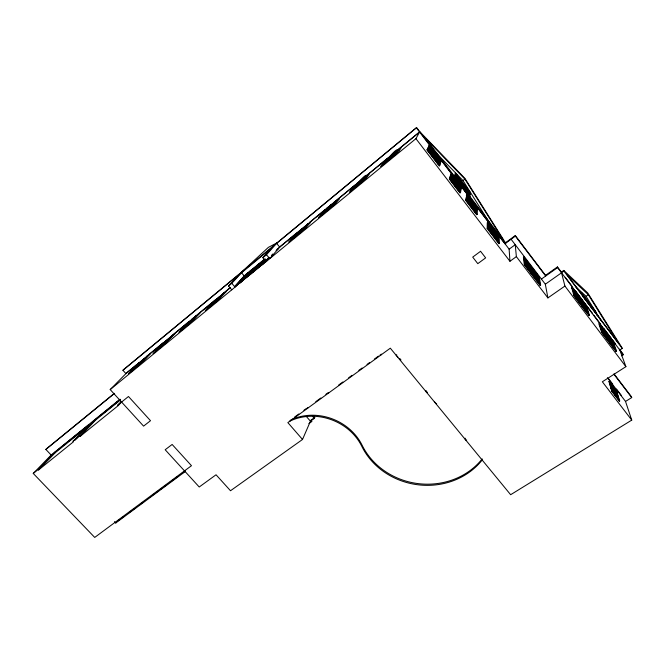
<?xml version="1.0" encoding="UTF-8"?>
<svg xmlns="http://www.w3.org/2000/svg" width="665" height="665" viewBox="0 0 665 665"><rect width="100%" height="100%" fill="white"/><g stroke="black" fill="none" stroke-linecap="round" stroke-linejoin="round"><path stroke-width="1" d="M493.189 234.936L488.717 229.093L488.75 226.665L488.276 227.031L492.699 232.808L492.707 235.302L493.189 234.936L493.181 232.451L488.75 226.665M493.181 232.135L488.758 226.358L488.792 224.055L488.318 224.404L492.699 230.132L492.699 232.492L493.172 229.774L488.792 224.055M499.39 243.373L487.636 228.029L487.753 222.326L487.279 222.684L487.154 228.386L498.908 243.731L499.39 243.373L499.215 237.314L487.753 222.326M477.162 214.354L477.545 208.985L466.797 194.928L465.65 200.331L476.68 214.728L477.162 214.354L466.132 199.957L466.797 194.928M467.67 199.118L476.273 210.364L476.098 212.609L467.404 201.246L467.67 199.118L467.187 199.483L475.791 210.722L475.616 212.975L466.921 201.62L467.404 201.246M476.456 207.995L476.29 210.074L467.703 198.843L467.944 196.873L476.456 207.995L475.874 209.749M469.831 197.139L470.355 192.567L455.55 173.166L454.503 176.74M469.806 194.662L470.355 192.567M463.231 183.748L462.607 185.826L468.767 193.889L469.332 191.736L463.231 183.748L462.632 185.668M462.898 184.006L469 192.002L468.783 193.731L463.247 186.474M462.408 184.862L462.117 186.641L455.882 178.478L456.232 176.774L462.408 184.862L461.776 186.907M462.699 183.05L462.366 183.316L456.248 175.302L455.924 176.89L462.092 184.97L462.699 183.05L455.209 173.424M460.513 192.617L461.319 187.763L450.903 174.147L449.34 179.043L460.03 192.991L460.513 192.617L449.823 178.661L450.903 174.147M460.521 190.074L460.853 188.129L459.623 186.524M458.833 191.138L459.681 188.677L451.51 178.004L451.036 178.378L459.199 189.051L458.833 191.138L450.571 180.356L451.51 178.004M460.072 186.424L459.723 188.419L451.568 177.763L452 175.868L460.072 186.424L459.598 186.79L451.527 176.242L452 175.868M455.924 176.89L456.589 175.045M454.661 177.297L455.55 173.166M439.748 165.502L441.086 161.304L429.133 145.668L426.988 149.866L439.266 165.884L439.748 165.502L427.47 149.475L429.133 145.668M439.266 165.884L440.346 162.518M438.31 164.363L439.382 162.169L434.561 155.859L434.087 156.242L438.908 162.543L438.31 164.363L433.43 157.987M438.983 162.327L440.031 160.198L435.267 153.972L434.802 154.347L439.565 160.573L438.983 162.327L434.769 156.815M434.561 155.859L433.913 157.605L438.792 163.972M435.267 153.972L434.644 155.643L439.457 161.944M433.248 156.732L433.904 155.003L429.266 148.943L428.069 150.997L432.765 157.123L433.248 156.732L428.551 150.606L429.266 148.943M433.987 154.787L434.619 153.116L430.039 147.131L429.565 147.514L434.154 153.499L433.514 155.169L433.987 154.787L429.349 148.736L430.039 147.131M432.765 157.123L433.904 155.003M119.991 399.241L51.163 455.035L33.25 473.447L94.721 537.428L191.478 465.7L172.135 444.453L165.178 449.748L199.226 486.996L216.042 474.777L230.506 490.745L302.517 439.474L310.439 421.203L314.346 418.393L314.753 417.437L313.448 415.933M290.464 420.064L289.973 421.078A51.072 45.079 21.1 0 1 361.818 446.365A69.833 63.366 8.9 0 0 418.692 484.868A69.833 63.366 8.9 0 0 482.167 460.03M264.703 261.852L265.169 262.401L415.924 138.669L419.598 132.061L276.939 249.4M279.716 247.114L276.615 243.365L416.623 127.572L504.984 243.756L515.35 236.133L515.292 235.526L504.959 243.141M395.417 153.989L398.676 151.703L401.012 147.946L383.314 162.501L380.546 166.591L395.467 154.438L397.978 149.941C396.016 146.391 374.52 176.441 386.498 159.392M397.978 149.941L395.467 154.438M363.364 180.797L366.698 175.676L363.364 180.797L349.457 192.127L352.932 187.48L369.349 173.981L366.249 178.328L363.531 180.564M114.455 521.651L115.743 523.014L116.533 521.917M355.675 184.745C341.029 204.363 365.376 171.637 366.698 175.676M327.912 209.076L327.13 210.514L327.912 209.076L332.799 205.019L335.925 201.03L332.982 205.244L321.336 215.327L325.725 209.392L336.407 200.606L332.292 206.325L336.407 200.606M327.529 209.35C340.314 195.543 316.474 221.079 322.641 213.407M321.153 215.094L325.725 209.392M296.972 234.911L302.891 229.591L306.548 225.186L303.074 229.816L291.486 239.824L296.59 233.34L307.055 224.728L302.209 231.013L307.055 224.728M296.947 233.515L293.307 237.837L296.947 233.082M291.303 239.6L296.59 233.34M293.024 237.738C288.194 242.293 298.311 234.429 301.553 229.3M267.172 260.098L269.175 257.787M269.425 257.812L266.125 261.611L262.866 257.712L273.681 245.634M271.403 255.535L272.725 254.013M263.041 263.697L265.643 261.262M262.983 263.772L265.584 261.32L263.938 262.675M265.659 261.062L268.968 257.272M265.701 259.483L260.431 265.917L265.875 259.699M264.155 262.218L265.817 260.472L261.187 265.609L264.961 260.88M261.187 265.609L263.149 263.373M243.39 279.574L259.042 266.773L265.135 259.965M246.89 277.114L259.225 266.998L261.686 263.523L258.427 267.222L258.71 267.554M263.789 261.885L265.102 260.389M259.807 266.607L261.162 265.069M257.954 267.139L254.653 270.888L254.379 270.555L257.679 266.823L257.954 267.139L252.841 271.952M256.865 268.652L261.96 263.855M257.255 266.998L258.793 265.052L255.85 268.594L260.106 265.094L263.257 261.387L260.264 264.778M255.85 268.594L256.316 267.854M250.181 273.997L253.54 270.223L253.806 270.547L249.225 274.72M251.794 272.816L234.579 286.59L244.205 275.933L263.98 259.666M258.776 264.903L250.788 273.922M246.923 276.673L253.606 269.5M262.866 257.712L266.474 254.737L277.139 242.775L268.386 247.355L240.755 272.825L228.536 286.008L231.777 289.807M248.303 274.795L253.764 269.192L251.387 272.068M247.455 275.302L249.874 272.392M244.396 278.893L249.666 273.947L249.392 273.623L245.992 277.438L246.266 277.771M264.479 261.312L245.784 276.549L242.218 280.954M241.694 281.287L243.008 279.815M243.432 279.342L249.441 272.027L239.608 283.007L248.776 272.542L265.277 258.968M241.304 281.802L243.157 279.724M249.832 272.276L245.643 276.956L264.421 261.378M243.274 277.978L244.645 276.457L241.536 272.775L271.578 247.978M238.095 284.221L246.74 274.595L242.65 279.558M239.425 283.157L240.289 281.777M264.903 259.092L244.529 275.859L235.593 285.759L236.05 286.299L110.191 389.59L143.582 426.124L150.506 420.696L128.47 396.498L117.846 405.085L118.287 405.567L80.282 436.265L79.842 435.799L73.084 441.261L73.524 441.726L38.553 469.964L38.121 469.515L33.25 473.447M217.588 300.447L226.017 291.835L211.886 303.431L205.252 310.58L217.305 300.755L224.263 293.182L214.404 300.937L207.414 308.876L214.579 301.145M224.08 292.982L216.981 300.979L218.32 299.125M207.231 308.668L218.627 299.184L222.334 294.753M218.328 298.402L214.396 302.666L223.507 293.481M213.739 302.849C229.724 287.214 206.566 309.707 208.012 308.344M228.536 286.008L231.802 283.315L243.889 270.239M214.08 302.608C210.04 307.587 217.571 298.402 218.627 299.184M217.962 298.676C222.027 294.886 214.13 300.946 209.708 306.515M117.846 405.085L121.263 401.402M118.287 405.567L121.695 401.884M191.969 321.12L190.34 322.858L197.804 314.595L190.489 322.766L178.835 332.267L186.017 324.686L199.916 313.273L190.772 322.467M187.638 324.329L186.167 326.291L196.316 316.498M191.936 320.073C195.053 316.166 188.469 324.121 187.572 323.34M192.21 319.873C176.707 335.268 197.638 314.129 197.58 315.152M180.988 330.222L188.868 321.968L181.171 330.422L191.936 320.763M187.397 324.495C199.442 312.234 185.078 327.446 183.299 328.244M79.842 435.799L95.303 419.515L120.157 399.374M80.282 436.265L95.718 419.972L120.581 399.84M73.084 441.261L88.827 424.736L54.838 452.283L38.121 469.515M74.954 440.222L77.813 437.213M85.677 428.95L87.107 427.445M172.401 335.501L164.463 344.113L172.567 335.692L163.781 342.924M155.452 351.195L163.74 342.633L155.635 351.394L166.366 342.126L162.177 345.592M254.346 269.707L253.764 270.214L254.371 269.691M38.553 469.964L55.253 452.724L88.462 425.824M139.342 364.777L147.68 355.825L139.342 364.777L128.445 373.672L139.301 362.733L130.631 371.935L146.109 357.77M139.135 364.57L141.171 362.849M110.191 389.59L125.926 373.605L230.464 287.629M51.163 455.035L45.86 449.457L46.816 448.493L113.84 393.763M125.926 373.605L122.925 370.289L123.757 369.457L416.623 127.572M254.371 269.899L253.847 270.322L254.387 269.849M122.925 370.289L240.148 273.481M246.108 274.279L247.688 272.983M250.057 271.029L251.636 269.732M257.172 265.177L258.751 263.88M126.749 372.766L136.375 364.852M146.799 356.274L162.834 343.082M171.661 335.825L189.301 321.32M191.703 319.341L193.307 318.02M194.911 316.698L196.516 315.376M198.12 314.063L215.759 299.549M222.176 294.271L230.198 287.679M295.476 233.972L280.239 246.507L269.741 258.643L266.474 254.737M306.706 224.737L308.311 223.415M309.915 222.102L325.152 209.566M326.756 208.245L328.36 206.923M329.965 205.61L331.569 204.288M333.971 202.31L354.827 185.153M356.432 183.831L358.036 182.518M366.856 175.261L387.712 158.104M397.338 150.19L418.992 132.377M147.68 355.825L139.309 363.04M197.804 314.595L188.843 322.301M244.787 276.175L248.951 272.75L240.048 282.982L240.954 281.553M136.766 365.16L150.091 354.221L139.642 364.47M247.812 273.855L264.944 259.832M276.125 250.572L278.219 248.843M243.955 277.197L265.343 259.674M264.928 260.148L258.369 265.543M300.937 230.464L296.066 234.13M330.247 206.366L325.268 210.115M397.246 151.296L391.943 155.294M265.052 260.223L257.812 266.374M241.819 279.574L243.781 278.303M245.518 276.873L243.905 278.219M248.136 274.337L256.74 267.239M257.114 266.956L261.495 263.523M261.603 263.265L265.152 260.331M244.845 277.114L243.066 278.593L247.455 274.304M245.019 276.973L246.399 275.476M265.244 260.439L256.466 267.895M141.163 362.492L137.231 366.091M240.788 280.721L244.454 278.07M268.062 258.377L269.15 257.488M358.668 183.798L363.78 179.982M384.727 162.385L390.064 158.353M251.553 272.126L254.712 269.525M260.356 264.886L263.88 261.993M239.633 281.993L241.57 280.771M243.191 279.059L241.744 280.63M248.269 274.869L261.993 263.606M351.868 189.849L363.846 179.891M383.489 163.881L395.7 153.715M164.887 343.73L174.862 333.863L160.573 345.625L152.992 353.489L164.421 343.83M262.966 263.157L265.95 260.747M237.43 284.445L242.052 280.331M260.239 265.701L260.007 266.449L241.029 282.026L240.522 281.569M261.968 264.296L263.772 262.808L262.151 264.512M236.324 285.667L237.505 284.703M261.004 265.393L262.816 263.905M241.187 281.711L235.867 286.083L245.202 276.216M260.431 265.917L264.978 262.176M263.165 263.988L264.637 262.409M45.86 449.457L114.596 393.339M426.988 149.866L427.47 149.475M64.522 444.769L66.126 443.472M68.528 441.527L83.732 429.208M102.136 414.295L118.146 401.328M428.069 150.997L428.551 150.606M434.154 153.499L434.619 153.116M439.565 160.573L440.031 160.198M438.908 162.543L439.382 162.169M440.621 161.678L441.086 161.304M449.34 179.043L449.823 178.661M451.568 177.763L451.086 178.137L457.994 187.156M456.232 176.774L455.891 177.04L462.067 185.128M435.06 151.828L462.998 180.564L464.877 179.101L503.413 240.323L425.567 138.436L464.877 179.101M459.199 189.051L459.681 188.677M465.65 200.331L466.132 199.957M467.703 198.843L467.221 199.209L467.47 197.239L475.982 208.361M477.071 209.342L477.545 208.985M475.791 210.722L476.273 210.364M488.758 226.358L488.276 226.723L492.15 231.777M487.154 228.386L487.636 228.029M488.717 229.093L488.235 229.458L492.707 235.302M492.699 230.132L493.172 229.774M492.699 232.808L493.181 232.451M493.804 235.743L498.243 241.545L498.185 238.993L493.787 233.249L493.804 235.743L493.322 236.1L497.761 241.902M497.678 238.211L498.118 236.241L493.771 230.564L493.787 232.933L498.176 238.669L498.118 236.241M499.215 237.314L498.742 237.663L494.519 232.143M497.744 241.046L498.185 238.993M118.187 520.695L123.981 516.397M128.944 512.715L134.737 508.426M139.708 504.743L144.671 501.069M150.465 496.772L157.913 491.252M160.398 489.415L167.846 483.896M169.5 482.665L177.779 476.539M181.911 473.472L185.227 471.019M115.743 523.014L185.385 471.427M516.364 256.624L509.955 261.287L509.132 249.175L515.242 244.695L516.364 256.624L547.902 297.912L564.918 286.058L561.36 272.11L557.445 266.923L545.541 275.343L545.674 276.041L515.35 236.133M294.662 417.013L298.851 413.963M303.888 410.305L306.407 408.468M315.817 401.635L320.838 397.986M325.867 394.337L328.377 392.508L328.718 392.915M338.693 385.01L342.866 381.976M348.701 377.737L352.043 375.309M358.826 370.38L362.101 367.994M367.014 364.428L369.466 362.641M374.378 359.075L378.476 356.099M308.028 407.786L307.247 407.861M523.895 256.981L523.422 257.33L524.311 264.653L540.146 285.393L540.645 285.044L539.307 277.197L523.895 256.981L524.801 264.296L540.645 285.044M524.594 260.514L524.394 258.959L524.876 258.61L531.077 266.756L531.551 269.957L525.267 261.727L524.876 258.61M524.785 262.068L525.267 261.727M525.3 261.985L524.818 262.334L531.102 270.58L531.584 273.889L532.075 273.539L531.593 270.231L525.3 261.985L525.707 265.202L532.075 273.539M396.722 354.794L396.182 355.193L397.944 357.13M524.311 264.653L524.801 264.296M531.584 273.889L525.217 265.551L525.707 265.202M314.753 417.437L310.854 420.238L311.902 421.46L308.859 423.647M530.953 269.508L530.604 267.097L531.077 266.756M531.102 270.58L531.593 270.231M532.806 274.504L539.456 283.207L538.883 279.799L532.316 271.187L532.806 274.504L532.316 274.853L538.966 283.556L538.401 280.14L532.432 272.318M538.218 279.026L537.802 276.549L538.284 276.208L531.801 267.704L532.274 270.913L538.833 279.516L538.351 279.857L532.989 272.825M538.825 277.538L539.307 277.197M538.401 280.14L538.883 279.799M541.418 279.059L557.611 267.604L557.445 266.923M561.36 272.11L563.754 270.422L587.752 292.957L621.9 347.596L622.224 348.46L619.813 350.031M547.902 297.912L545.333 284.204L563.937 271.112L563.754 270.422M571.767 287.903L572.249 287.563L586.846 306.897L589.414 315.193L588.916 315.534L573.937 295.726L571.767 287.903L572.981 289.508M426.074 390.546L425.642 390.854L426.348 391.718M573.371 289.317L574.294 292.583L580.08 300.248L579.099 296.898L573.371 289.317L572.889 289.649L578.617 297.238L579.348 299.749M426.789 391.411L426.24 391.793L426.947 392.649L427.495 392.275M573.804 292.924L574.294 292.583M573.937 295.726L574.435 295.385L589.414 315.193M574.494 294.08L579.705 300.987L580.711 304.412L574.851 296.665L575.35 296.324L574.402 292.974L580.204 300.647L581.692 305.709L587.586 313.506L586.505 309.99L580.678 302.267L581.168 301.935L587.004 309.649L588.084 313.173L582.191 305.376L581.168 301.935M581.293 293.406L581.759 293.082L595.707 311.611L596.896 315.168M578.617 297.238L579.099 296.898M583.255 297.213L582.798 295.734L583.263 295.41L588.442 302.276L589.165 304.545M575.724 286.731L586.048 296.291L588.334 294.72L618.009 342.433L567.062 274.811L588.334 294.72M579.705 300.987L580.204 300.647M436.631 403.406L436.19 403.705L434.37 401.702M581.692 305.709L582.191 305.376M588.442 302.276L587.968 302.6L582.798 295.734M586.123 308.718L585.333 306.133L585.815 305.8L580.055 298.169L581.052 301.536L586.871 309.242L585.815 305.8M586.355 307.222L586.846 306.897M586.505 309.99L587.004 309.649M590.071 305.75L589.34 303.481L594.419 310.214L593.953 310.53L589.439 304.545M599.323 323.423L598.832 323.747L601.717 332.467L616.056 351.436L616.555 351.112L613.305 341.951L599.323 323.423L602.216 332.134L616.555 351.112M607.162 337.13L607.652 336.806L606.347 333.015L600.728 325.576L601.975 329.291L601.484 329.616L606.588 336.382M601.609 330.006L602.099 329.682L607.785 337.205L609.074 340.937L608.575 341.261L602.823 333.664L603.321 333.331L602.099 329.682M601.717 332.467L602.216 332.134M606.829 336.182L605.857 333.34L606.347 333.015M608.093 338.593L613.296 345.468L614.635 349.283L609.381 342.334L608.093 338.593L608.591 338.269L609.88 342.01L615.133 348.959L612.274 340.871L607.137 334.063L606.646 334.387L611.783 341.187L612.806 344.096M608.251 340.33L607.295 337.529L607.785 337.205M607.137 334.063L608.45 337.87L607.96 338.194L612.573 344.304M609.381 342.334L609.88 342.01M611.783 341.187L612.274 340.871M465.176 438.177L464.735 438.468L465.608 439.731L466.123 440.363L466.68 440.006M612.814 342.276L613.305 341.951M613.147 345.069L613.645 344.744L608.45 337.87M613.296 345.468L613.787 345.143L608.591 338.269M621.625 355.817L623.338 354.711L619.489 349.158L625.898 366.664L602.349 381.776L631.75 420.114L510.645 494.71L390.313 348.186L287.854 422.616L302.517 439.474M608.965 381.644L609.323 381.411L616.413 390.688L619.689 400.937L619.314 401.17L612.049 391.685L608.965 381.644L616.056 390.912L619.314 401.17M609.68 382.018L610.013 384.495L613.155 388.601L613.512 388.377L612.806 386.099L609.68 382.018L610.379 384.27L613.512 388.377M610.42 384.42L611.11 386.664L614.319 390.954L614.668 393.447L613.961 391.178L610.753 386.889L610.42 384.42L613.562 388.526L613.911 391.02M612.806 386.099L612.914 387.845M614.094 389.831L616.588 393.09L616.945 392.857L616.214 390.563L613.122 386.515L613.238 388.26M611.492 389.299L611.16 386.822L611.492 389.299L614.709 393.58L615.466 395.999L615.075 393.348L611.891 389.2L612.265 391.826L611.891 389.2M613.67 390.264L613.562 388.526M613.471 389.017L613.122 386.515M613.878 388.942L613.521 389.175L616.638 393.239L617.361 395.525L616.995 393.015L613.878 388.942L614.593 391.203L617.777 395.459L618.142 397.978M612.049 391.685L609.323 381.411M614.593 391.203L614.227 391.436L617.901 397.221M616.214 390.563L616.347 392.317M614.992 393.871L614.643 391.369L614.992 393.871L618.184 398.119L618.957 400.563L618.55 397.886L615.399 393.771L615.79 396.423L615.399 393.771M631.75 420.114L625.532 401.444L631.7 397.587L631.359 396.614L614.152 374.029M419.79 131.712L464.976 178.461L505.774 243.29M54.838 452.283L55.253 452.724M95.303 419.515L95.718 419.972M132.983 369.582L137.081 366.174M137.838 364.237L141.853 360.912M142.036 360.787L147.547 356.29M157.78 349.208L162.011 345.7M162.351 344.079L166.499 340.646M166.699 340.505L170.797 337.113M306.532 416.681L310.439 421.203M214.903 300.913L213.798 302.101M312.392 416.124L314.346 418.393M231.802 283.315L235.044 287.122M244.529 275.859L244.969 276.382M251.511 273.465L251.229 273.14L257.87 266.308M249.441 273.074L253.099 270.073M248.776 272.542L249.134 272.958M248.843 273.739L257.239 266.466L253.348 269.865M247.397 275.36L256.075 267.987M255.551 270.148L255.277 269.815L258.569 266.091L258.843 266.416M264.022 261.952L265.011 260.821M263.099 261.702L260.106 265.094M380.114 354.911L380.455 355.334M381.245 354.088L381.186 354.802M298.186 233.457L301.927 228.984L296.765 235.452L297.704 233.889M399.673 358.385L400.962 359.956M301.062 230.024L305.767 226.125M330.522 205.768L335.26 201.869M358.435 184.338L353.373 188.528M355.434 185.286L360.347 181.246M360.829 180.847L365.675 176.865M387.13 159.292C378.501 171.262 389.615 155.402 391.693 155.859M390.488 158.037L395.65 153.798M451.053 179.974L459.315 190.764M612.64 391.594L615.832 395.775M616.156 396.199L619.331 400.33M612.415 391.444L619.689 400.937M415.924 138.669L509.955 261.287M456.265 176.624L462.433 184.704M462.965 185.402L469.124 193.465M608.359 378.427L612.723 384.137M616.472 389.042L621.459 395.567M416.423 127.904L509.132 249.175M607.394 377.72L625.532 401.444M428.667 146.051L439.989 160.855M451.053 175.319L458.401 184.928M466.323 195.286L473.488 204.654M489.091 225.044L492.108 228.993M493.92 231.728L497.644 236.59M613.837 388.792L616.945 392.857M610.063 384.653L613.205 388.759M428.875 149.118L432.35 153.657M467.836 200.015L474.586 208.835M493.937 234.105L496.439 237.388M428.792 149.326L433.43 155.386M493.937 234.429L497.703 239.35M611.858 389.067L615.034 393.215M615.358 393.638L618.508 397.753M511.094 239.259L545.333 284.204M613.845 374.137L631.7 397.587M525.89 260.564L528.966 264.603M530.82 267.031L537.594 275.925M524.394 258.959L530.604 267.097M531.909 268.818L537.802 276.549M525.417 262.891L531.069 270.306M515.292 235.526L545.541 275.343M601.975 329.291L607.652 336.806M575.541 295.227L579.015 299.824M582.307 304.179L585.799 308.809M602.174 330.763L607.295 337.529M575.35 296.324L581.21 304.08M603.321 333.331L609.074 340.937M564.918 286.058L625.898 366.664M585.541 299.042L589.173 303.872M593.421 309.508L595.242 311.918M563.937 271.112L622.224 348.46M584.061 297.978L585.217 299.516M586.38 301.054L589.273 304.903M590.188 306.116L593.03 309.882M594.169 311.395L595.308 312.899M565.283 277.313L572.116 286.374M575.225 290.489L590.744 311.062M591.368 311.885L592.615 313.539M593.853 315.185L600.686 324.237M603.795 328.36L611.251 338.244M612.498 339.89L615.599 344.005M557.611 267.604L623.338 354.711M574.203 291.12L577.843 295.95M580.279 299.175L584.535 304.811M600.653 326.166L604.909 331.802M606.738 334.221L610.994 339.857M580.146 299.267L585.333 306.133M600.869 326.723L605.857 333.34M462.998 180.564L489.906 223.415M586.048 296.291L601.094 320.58M615.408 349.599L616.056 351.436M594.419 310.214L595.183 312.533M583.263 295.41L583.953 297.629M586.929 309.075L588.916 315.534M581.759 293.082L582.665 296.033M572.249 287.563L574.851 296.665M539.656 282.45L540.146 285.393M538.284 276.208L538.833 279.516M525.018 263.947L525.217 265.551M291.32 419.665A50.947 44.996 21.1 0 1 362.134 445.284A69.659 63.242 8.9 0 0 418.867 483.704A69.659 63.242 8.9 0 0 482.192 458.9M469.108 193.631L468.883 195.493L462.657 187.347L462.94 185.56L469.108 193.631M397.653 150.639L395.068 154.721L397.653 150.639M392.599 154.795L389.873 158.985L392.599 154.795M392.126 155.186L389.391 159.384L392.126 155.186M366.398 176.341L363.007 181.046L366.398 176.341M361.577 180.306L358.061 185.111L361.577 180.306M360.912 180.481L357.562 185.527L360.912 180.481M256.158 268.411L255.535 268.951L256.15 268.411M255.443 268.818L256.067 268.303L255.443 268.818M356.199 184.729L352.55 189.641L356.199 184.729M339.499 198.527L335.709 203.415L318.302 217.713L322.475 212.526L339.499 198.527M332.716 205.119L331.968 206.549L332.716 205.119M331.203 204.903L328.178 209.192L331.203 204.903M327.629 209.683L326.665 210.896L327.629 209.683M326.216 209.384L322.907 213.523L326.216 209.384M310.189 222.625L305.742 228.029L288.668 242.043L293.481 236.358L310.189 222.625M302.791 229.708L301.885 231.254L302.791 229.708M213.606 302.991L212.251 304.861L213.606 302.991M219.342 296.914L218.428 298.294L219.342 296.914M193.316 318.311L192.318 319.757L193.316 318.311M187.43 324.853L185.776 326.606L187.43 324.853M168.245 339.275L160.09 347.704L168.245 339.275M143.49 359.291L135.045 368.269L143.49 359.291M480.562 251.295L472.715 257.114L477.794 263.656L485.65 257.87L480.562 251.295"/></g></svg>
